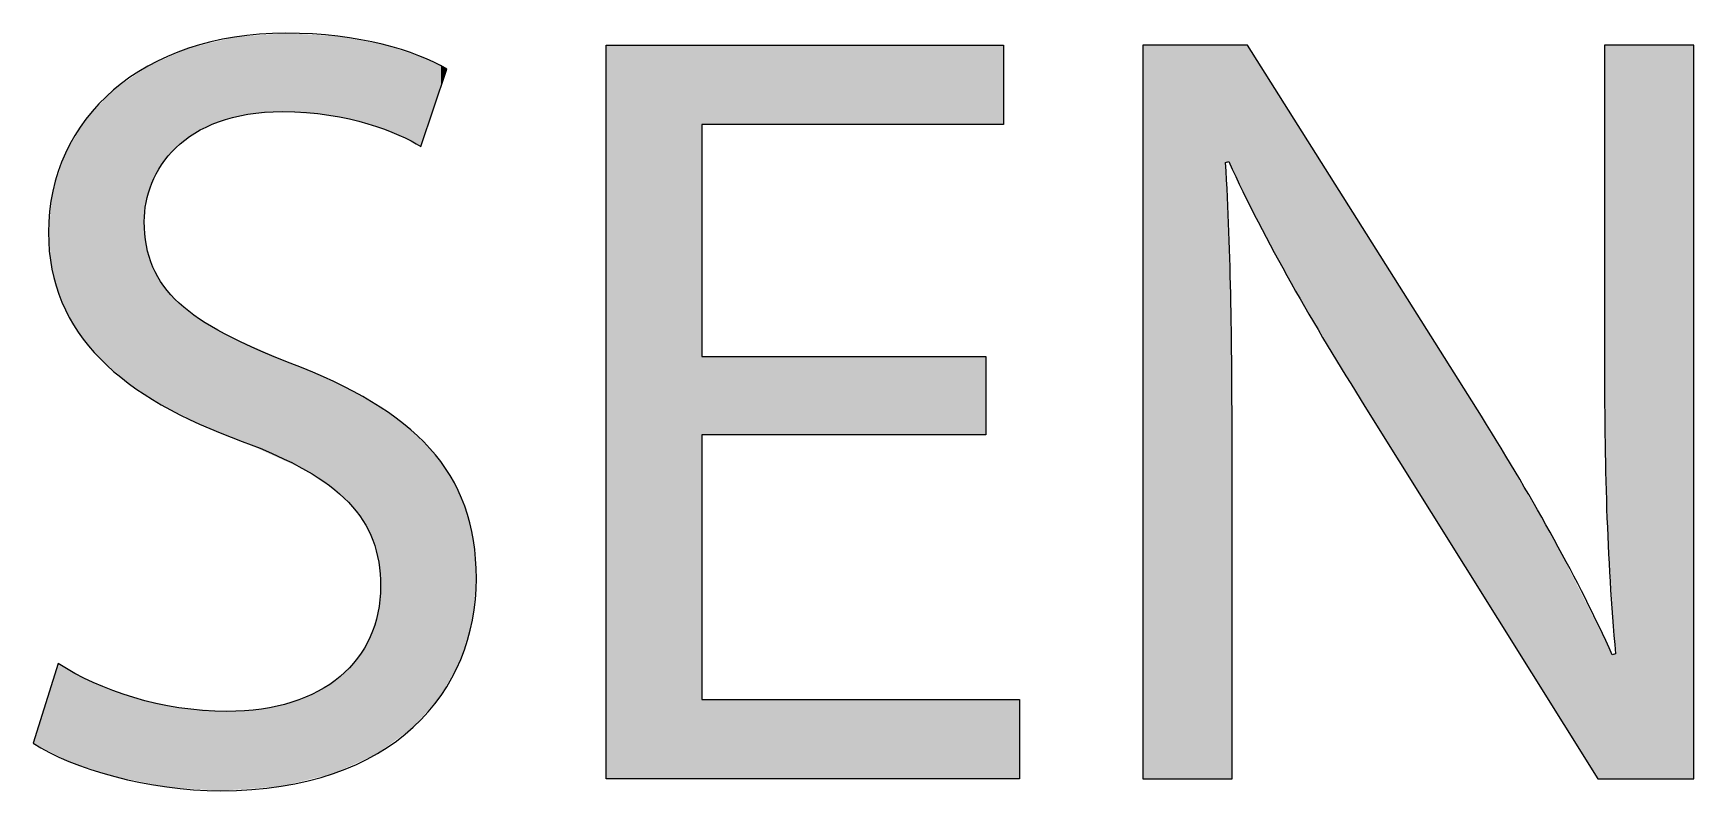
# Model space of a CAD drawing. Extents: x 0 to 360, y -268 to 0.
# Drawn here: x 199.947 to 204.519, y -194.033 to -191.946 of the extents above; entities that cross this region are included whole.
import ezdxf

# ---------------------------------------------------------------- set-up
doc = ezdxf.new("R2010")
doc.units = 0
doc.layers.add('LAYER_1', color=7, linetype='CONTINUOUS')

# ---------------------------------------------------------------- blocks, each defined once
blk = doc.blocks.new('*U307')
at = {"layer": 'LAYER_1', "color": 250}
for points in [[(200.642, -192.1631), (200.6331, -191.9471), (200.642, -191.9464)], [(200.642, -192.1631), (200.642, -191.9464), (200.6544, -192.164)], [(200.3743, -192.2352), (200.3489, -191.9991), (200.3743, -191.9879)], [(200.3916, -192.2218), (200.3743, -191.9879), (200.3916, -191.9837)], [(200.4045, -192.2156), (200.3916, -191.9837), (200.4045, -191.9806)], [(200.4047, -192.2155), (200.4045, -191.9806), (200.4047, -191.9805)], [(200.4574, -192.1903), (200.4047, -191.9805), (200.4574, -191.9677)], [(200.4622, -192.1891), (200.4574, -191.9677), (200.4622, -191.9666)], [(200.4739, -192.1861), (200.4622, -191.9666), (200.4739, -191.9637)], [(200.4801, -192.1845), (200.4739, -191.9637), (200.4801, -191.9622)], [(200.5012, -192.1791), (200.4801, -191.9622), (200.5012, -191.9571)], [(200.5221, -192.1737), (200.5012, -191.9571), (200.5221, -191.9555)], [(200.5376, -192.1698), (200.5221, -191.9555), (200.5376, -191.9543)], [(200.575, -192.1669), (200.5376, -191.9543), (200.575, -191.9515)], [(200.6294, -192.1627), (200.575, -191.9515), (200.6294, -191.9474)], [(200.6331, -192.1624), (200.6294, -191.9474), (200.6331, -191.9471)], [(200.6331, -192.1624), (200.6331, -191.9471), (200.642, -192.1631)], [(200.6544, -192.164), (200.6544, -191.9471), (200.659, -192.1644)], [(200.659, -192.1644), (200.659, -191.9474), (200.6968, -192.1672)], [(200.6968, -192.1672), (200.6968, -191.9496), (200.7314, -192.1697)], [(200.7314, -192.1697), (200.7314, -191.9516), (200.761, -192.1719)], [(200.761, -192.1719), (200.761, -191.9533), (200.7626, -192.1723)], [(200.7626, -192.1723), (200.7626, -191.9534), (200.7735, -192.1747)], [(200.7735, -192.1747), (200.7735, -191.954), (200.7746, -192.1749)], [(200.7746, -192.1749), (200.7746, -191.9541), (200.7852, -192.1773)], [(200.7852, -192.1773), (200.7852, -191.9547), (200.7919, -192.1788)], [(200.7919, -192.1788), (200.7919, -191.9559), (200.815, -192.1839)], [(200.815, -192.1839), (200.815, -191.9601), (200.8398, -192.1894)], [(200.8398, -192.1894), (200.8398, -191.9645), (200.8545, -192.1926)], [(200.8545, -192.1926), (200.8545, -191.9672), (200.8685, -192.1957)], [(200.8685, -192.1957), (200.8685, -191.9697), (200.8746, -192.198)], [(200.8746, -192.198), (200.8746, -191.9708), (200.8787, -192.1994)], [(200.8787, -192.1994), (200.8787, -191.9715), (200.882, -192.2006)], [(200.882, -192.2006), (200.882, -191.9721), (200.8947, -192.2053)], [(200.8947, -192.2053), (200.8947, -191.9744), (200.8959, -192.2057)], [(200.8959, -192.2057), (200.8959, -191.9746), (200.898, -192.2065)], [(200.898, -192.2065), (200.898, -191.975), (200.9032, -192.2084)], [(200.9032, -192.2084), (200.9032, -191.9759), (200.9078, -192.2101)], [(200.9078, -192.2101), (200.9078, -191.9767), (200.9536, -192.2268)], [(200.9536, -192.2268), (200.9536, -191.9911), (200.9668, -192.2337)], [(200.2628, -192.3955), (200.2585, -192.04), (200.2628, -192.037)], [(200.2734, -192.3595), (200.2628, -192.037), (200.2734, -192.0324)], [(200.2762, -192.3541), (200.2734, -192.0324), (200.2762, -192.0311)], [(200.2996, -192.3102), (200.2762, -192.0311), (200.2996, -192.0208)], [(200.3004, -192.3086), (200.2996, -192.0208), (200.3004, -192.0205)], [(200.3062, -192.3017), (200.3004, -192.0205), (200.3062, -192.0179)], [(200.3145, -192.2918), (200.3062, -192.0179), (200.3145, -192.0142)], [(200.3395, -192.262), (200.3145, -192.0142), (200.3395, -192.0032)], [(200.348, -192.2554), (200.3395, -192.0032), (200.348, -191.9995)], [(200.3489, -192.2547), (200.348, -191.9995), (200.3489, -191.9991)], [(200.9668, -192.2337), (200.9668, -191.9953), (200.9934, -192.2475)], [(200.9934, -192.2475), (200.9934, -192.0036), (201.0085, -192.2553)], [(201.0085, -192.2553), (201.0085, -192.0083), (201.0141, -192.2582)], [(200.2084, -192.9101), (200.1717, -192.1003), (200.2084, -192.0748)], [(200.2241, -192.9204), (200.2084, -192.0748), (200.2241, -192.0639)], [(200.2084, -192.9101), (200.2084, -192.0748), (200.2241, -192.9204)], [(200.2527, -192.9391), (200.2241, -192.0639), (200.2527, -192.044)], [(200.2241, -192.9204), (200.2241, -192.0639), (200.2527, -192.9391)], [(200.2578, -192.4123), (200.2527, -192.044), (200.2578, -192.0405)], [(200.2585, -192.4097), (200.2578, -192.0405), (200.2585, -192.04)], [(200.1681, -192.8752), (200.1317, -192.1412), (200.1681, -192.1027)], [(200.1717, -192.8783), (200.1681, -192.1027), (200.1717, -192.1003)], [(200.1681, -192.8752), (200.1681, -192.1027), (200.1717, -192.8783)], [(200.1717, -192.8783), (200.1717, -192.1003), (200.2084, -192.9101)], [(200.1121, -192.8198), (200.0919, -192.1832), (200.1121, -192.1619)], [(200.1317, -192.8436), (200.1121, -192.1619), (200.1317, -192.1412)], [(200.1121, -192.8198), (200.1121, -192.1619), (200.1317, -192.8436)], [(200.1317, -192.8436), (200.1317, -192.1412), (200.1681, -192.8752)], [(200.0705, -192.7695), (200.0453, -192.2607), (200.0705, -192.2187)], [(200.0919, -192.7954), (200.0705, -192.2187), (200.0919, -192.1832)], [(200.0705, -192.7695), (200.0705, -192.2187), (200.0919, -192.7954)], [(200.0919, -192.7954), (200.0919, -192.1832), (200.1121, -192.8198)], [(200.0453, -192.723), (200.0357, -192.2766), (200.0453, -192.2607)], [(200.0453, -192.723), (200.0453, -192.2607), (200.0705, -192.7695)], [(200.0257, -192.6872), (200.0157, -192.3365), (200.0257, -192.3064)], [(200.0357, -192.7054), (200.0257, -192.3064), (200.0357, -192.2766)], [(200.0257, -192.6872), (200.0257, -192.3064), (200.0357, -192.7054)], [(200.0357, -192.7054), (200.0357, -192.2766), (200.0453, -192.723)], [(200.0157, -192.6539), (200.0008, -192.3812), (200.0157, -192.3365)], [(200.0157, -192.6539), (200.0157, -192.3365), (200.0257, -192.6872)], [(200.0008, -192.6045), (199.9982, -192.4058), (200.0008, -192.3812)], [(200.0008, -192.6045), (200.0008, -192.3812), (200.0157, -192.6539)], [(199.9982, -192.5959), (199.9888, -192.4952), (199.9982, -192.4058)], [(199.9982, -192.5959), (199.9982, -192.4058), (200.0008, -192.6045)], [(200.2527, -192.9391), (200.2527, -192.4649), (200.2578, -192.9424)], [(200.2578, -192.9424), (200.2578, -192.5226), (200.2585, -192.9429)], [(200.2585, -192.9429), (200.2585, -192.5315), (200.2628, -192.9457)], [(200.2628, -192.9457), (200.2628, -192.5456), (200.2734, -192.9526)], [(200.2734, -192.9526), (200.2734, -192.5809), (200.2762, -192.9545)], [(200.2762, -192.9545), (200.2762, -192.5904), (200.2996, -192.9697)], [(200.2996, -192.9697), (200.2996, -192.6312), (200.3004, -192.9701)], [(200.3004, -192.9701), (200.3004, -192.6327), (200.3062, -192.9731)], [(200.3062, -192.9731), (200.3062, -192.6429), (200.3145, -192.9773)], [(200.3145, -192.9773), (200.3145, -192.6521), (200.3395, -192.99)], [(200.3395, -192.99), (200.3395, -192.6798), (200.348, -192.9943)], [(200.348, -192.9943), (200.348, -192.6893), (200.3489, -192.9948)], [(200.3489, -192.9948), (200.3489, -192.6903), (200.3743, -193.0076)], [(200.3743, -193.0076), (200.3743, -192.7101), (200.3916, -193.0164)], [(200.3916, -193.0164), (200.3916, -192.7236), (200.4045, -193.023)], [(200.4045, -193.023), (200.4045, -192.7336), (200.4047, -193.0231)], [(200.4047, -193.0231), (200.4047, -192.7338), (200.4574, -193.0444)], [(200.4574, -193.0444), (200.4574, -192.7651), (200.4622, -193.0463)], [(200.4622, -193.0463), (200.4622, -192.768), (200.4739, -193.0511)], [(200.4739, -193.0511), (200.4739, -192.7749), (200.4801, -193.0536)], [(200.4801, -193.0536), (200.4801, -192.7777), (200.5012, -193.0621)], [(200.5012, -193.0621), (200.5012, -192.787), (200.5221, -193.0706)], [(200.5221, -193.0706), (200.5221, -192.7963), (200.5376, -193.0776)], [(200.5376, -193.0776), (200.5376, -192.8031), (200.575, -193.0945)], [(200.575, -193.0945), (200.575, -192.8197), (200.6294, -193.1192)], [(200.6294, -193.1192), (200.6294, -192.8438), (200.6331, -193.1209)], [(200.6331, -193.1209), (200.6331, -192.8454), (200.642, -193.1249)], [(200.642, -193.1249), (200.642, -192.8494), (200.6544, -193.1305)], [(200.6544, -193.1305), (200.6544, -192.8549), (200.659, -193.1326)], [(200.659, -193.1326), (200.659, -192.8568), (200.6968, -193.1498)], [(200.6968, -193.1498), (200.6968, -192.873), (200.7314, -193.1723)], [(200.7314, -193.1723), (200.7314, -192.8877), (200.761, -193.1915)], [(200.761, -193.1915), (200.761, -192.9003), (200.7626, -193.1925)], [(200.7626, -193.1925), (200.7626, -192.901), (200.7735, -193.2021)], [(200.7735, -193.2021), (200.7735, -192.9056), (200.7746, -193.2031)], [(200.7746, -193.2031), (200.7746, -192.9061), (200.7852, -193.2124)], [(200.7852, -193.2124), (200.7852, -192.9118), (200.7919, -193.2182)], [(200.7919, -193.2182), (200.7919, -192.9153), (200.815, -193.2385)], [(200.815, -193.2385), (200.815, -192.9276), (200.8398, -193.2698)], [(200.8398, -193.2698), (200.8398, -192.9409), (200.8545, -193.2884)], [(200.8545, -193.2884), (200.8545, -192.9487), (200.8685, -193.3162)], [(200.8685, -193.3162), (200.8685, -192.9562), (200.8746, -193.3284)], [(200.8746, -193.3284), (200.8746, -192.9594), (200.8787, -193.3365)], [(200.8787, -193.3365), (200.8787, -192.9616), (200.882, -193.343)], [(200.882, -193.343), (200.882, -192.9639), (200.8947, -193.391)], [(200.8947, -193.391), (200.8947, -192.9727), (200.8959, -193.3955)], [(200.8959, -193.3955), (200.8959, -192.9735), (200.898, -193.4031)], [(200.898, -193.4031), (200.898, -192.9749), (200.9032, -193.4695)], [(200.9032, -193.9241), (200.898, -193.5222), (200.9032, -193.4695)], [(200.8947, -193.9303), (200.882, -193.5865), (200.8947, -193.5466)], [(200.8959, -193.9295), (200.8947, -193.5466), (200.8959, -193.5429)], [(200.898, -193.928), (200.8959, -193.5429), (200.898, -193.5222)], [(200.882, -193.9362), (200.8787, -193.5968), (200.882, -193.5865)], [(200.8685, -193.9423), (200.8545, -193.6434), (200.8685, -193.6197)], [(200.8746, -193.9395), (200.8685, -193.6197), (200.8746, -193.6094)], [(200.8787, -193.9377), (200.8746, -193.6094), (200.8787, -193.5968)], [(200.0157, -193.9371), (200.0008, -193.7298), (200.0157, -193.6824)], [(200.0157, -193.9371), (200.0157, -193.6824), (200.0257, -193.9422)], [(200.8398, -193.9554), (200.815, -193.6942), (200.8398, -193.6682)], [(200.8545, -193.9487), (200.8398, -193.6682), (200.8545, -193.6434)], [(200.0257, -193.9422), (200.0257, -193.6879), (200.0357, -193.9474)], [(200.0357, -193.9474), (200.0357, -193.6932), (200.0453, -193.9523)], [(200.0453, -193.9523), (200.0453, -193.6984), (200.0705, -193.9607)], [(200.0705, -193.9607), (200.0705, -193.7122), (200.0919, -193.9678)], [(200.0919, -193.9678), (200.0919, -193.7238), (200.1121, -193.9745)], [(200.7852, -193.9803), (200.7746, -193.73), (200.7852, -193.7229)], [(200.7919, -193.9772), (200.7852, -193.7229), (200.7919, -193.7184)], [(200.815, -193.9667), (200.7919, -193.7184), (200.815, -193.6942)], [(199.9888, -193.9232), (199.9468, -193.9015), (199.9888, -193.7679)], [(199.9982, -193.928), (199.9888, -193.7679), (199.9982, -193.738)], [(199.9888, -193.9232), (199.9888, -193.7679), (199.9982, -193.928)], [(200.0008, -193.9294), (199.9982, -193.738), (200.0008, -193.7298)], [(199.9982, -193.928), (199.9982, -193.738), (200.0008, -193.9294)], [(200.0008, -193.9294), (200.0008, -193.7298), (200.0157, -193.9371)], [(200.1121, -193.9745), (200.1121, -193.7347), (200.1317, -193.9809)], [(200.1317, -193.9809), (200.1317, -193.742), (200.1681, -193.993)], [(200.1681, -193.993), (200.1681, -193.7556), (200.1717, -193.9942)], [(200.1717, -193.9942), (200.1717, -193.757), (200.2084, -194.0015)], [(200.2084, -194.0015), (200.2084, -193.7707), (200.2241, -194.0046)], [(200.6968, -194.0043), (200.659, -193.7892), (200.6968, -193.7734)], [(200.7314, -193.9959), (200.6968, -193.7734), (200.7314, -193.759)], [(200.761, -193.9887), (200.7314, -193.759), (200.761, -193.7392)], [(200.7626, -193.9883), (200.761, -193.7392), (200.7626, -193.7381)], [(200.7735, -193.9856), (200.7626, -193.7381), (200.7735, -193.7308)], [(200.7746, -193.9851), (200.7735, -193.7308), (200.7746, -193.73)], [(200.2241, -194.0046), (200.2241, -193.7765), (200.2527, -194.0103)], [(200.2527, -194.0103), (200.2527, -193.7829), (200.2578, -194.0113)], [(200.2578, -194.0113), (200.2578, -193.7841), (200.2585, -194.0115)], [(200.2585, -194.0115), (200.2585, -193.7843), (200.2628, -194.0123)], [(200.2628, -194.0123), (200.2628, -193.7852), (200.2734, -194.0144)], [(200.2734, -194.0144), (200.2734, -193.7876), (200.2762, -194.015)], [(200.2762, -194.015), (200.2762, -193.7882), (200.2996, -194.0197)], [(200.2996, -194.0197), (200.2996, -193.7934), (200.3004, -194.0198)], [(200.3004, -194.0198), (200.3004, -193.7936), (200.3062, -194.021)], [(200.3062, -194.021), (200.3062, -193.7949), (200.3145, -194.0226)], [(200.3145, -194.0226), (200.3145, -193.7968), (200.3395, -194.0244)], [(200.3395, -194.0244), (200.3395, -193.8024), (200.348, -194.025)], [(200.348, -194.025), (200.348, -193.8043), (200.3489, -194.0251)], [(200.3489, -194.0251), (200.3489, -193.8044), (200.3743, -194.0269)], [(200.3743, -194.0269), (200.3743, -193.8063), (200.3916, -194.0281)], [(200.3916, -194.0281), (200.3916, -193.8076), (200.4045, -194.029)], [(200.4045, -194.029), (200.4045, -193.8086), (200.4047, -194.029)], [(200.4047, -194.029), (200.4047, -193.8086), (200.4574, -194.0328)], [(200.4574, -194.0328), (200.4574, -193.8126), (200.4622, -194.0331)], [(200.5012, -194.0302), (200.4801, -193.8144), (200.5012, -193.8129)], [(200.5221, -194.0287), (200.5012, -193.8129), (200.5221, -193.8115)], [(200.5376, -194.0276), (200.5221, -193.8115), (200.5376, -193.8104)], [(200.575, -194.0248), (200.5376, -193.8104), (200.575, -193.8079)], [(200.6294, -194.0208), (200.575, -193.8079), (200.6294, -193.7958)], [(200.6331, -194.0199), (200.6294, -193.7958), (200.6331, -193.7949)], [(200.642, -194.0177), (200.6331, -193.7949), (200.642, -193.7929)], [(200.6544, -194.0147), (200.642, -193.7929), (200.6544, -193.7902)], [(200.659, -194.0136), (200.6544, -193.7902), (200.659, -193.7892)]]:
    blk.add_solid(points, dxfattribs=at)
at = {"layer": 'LAYER_1', "color": 250, "extrusion": (0, 0, -1)}
for points in [[(-200.6544, -192.164), (-200.642, -191.9464), (-200.6544, -191.9471)], [(-200.3743, -192.2352), (-200.3743, -191.9879), (-200.3916, -192.2218)], [(-200.3916, -192.2218), (-200.3916, -191.9837), (-200.4045, -192.2156)], [(-200.4045, -192.2156), (-200.4045, -191.9806), (-200.4047, -192.2155)], [(-200.4047, -192.2155), (-200.4047, -191.9805), (-200.4574, -192.1903)], [(-200.4574, -192.1903), (-200.4574, -191.9677), (-200.4622, -192.1891)], [(-200.4622, -192.1891), (-200.4622, -191.9666), (-200.4739, -192.1861)], [(-200.4739, -192.1861), (-200.4739, -191.9637), (-200.4801, -192.1845)], [(-200.4801, -192.1845), (-200.4801, -191.9622), (-200.5012, -192.1791)], [(-200.5012, -192.1791), (-200.5012, -191.9571), (-200.5221, -192.1737)], [(-200.5221, -192.1737), (-200.5221, -191.9555), (-200.5376, -192.1698)], [(-200.5376, -192.1698), (-200.5376, -191.9543), (-200.575, -192.1669)], [(-200.575, -192.1669), (-200.575, -191.9515), (-200.6294, -192.1627)], [(-200.6294, -192.1627), (-200.6294, -191.9474), (-200.6331, -192.1624)], [(-200.659, -192.1644), (-200.6544, -191.9471), (-200.659, -191.9474)], [(-200.6968, -192.1672), (-200.659, -191.9474), (-200.6968, -191.9496)], [(-200.7314, -192.1697), (-200.6968, -191.9496), (-200.7314, -191.9516)], [(-200.761, -192.1719), (-200.7314, -191.9516), (-200.761, -191.9533)], [(-200.7626, -192.1723), (-200.761, -191.9533), (-200.7626, -191.9534)], [(-200.7735, -192.1747), (-200.7626, -191.9534), (-200.7735, -191.954)], [(-200.7746, -192.1749), (-200.7735, -191.954), (-200.7746, -191.9541)], [(-200.7852, -192.1773), (-200.7746, -191.9541), (-200.7852, -191.9547)], [(-200.7919, -192.1788), (-200.7852, -191.9547), (-200.7919, -191.9559)], [(-200.815, -192.1839), (-200.7919, -191.9559), (-200.815, -191.9601)], [(-200.8398, -192.1894), (-200.815, -191.9601), (-200.8398, -191.9645)], [(-200.8545, -192.1926), (-200.8398, -191.9645), (-200.8545, -191.9672)], [(-200.8685, -192.1957), (-200.8545, -191.9672), (-200.8685, -191.9697)], [(-200.8746, -192.198), (-200.8685, -191.9697), (-200.8746, -191.9708)], [(-200.8787, -192.1994), (-200.8746, -191.9708), (-200.8787, -191.9715)], [(-200.882, -192.2006), (-200.8787, -191.9715), (-200.882, -191.9721)], [(-200.8947, -192.2053), (-200.882, -191.9721), (-200.8947, -191.9744)], [(-200.8959, -192.2057), (-200.8947, -191.9744), (-200.8959, -191.9746)], [(-200.898, -192.2065), (-200.8959, -191.9746), (-200.898, -191.975)], [(-200.9032, -192.2084), (-200.898, -191.975), (-200.9032, -191.9759)], [(-200.9078, -192.2101), (-200.9032, -191.9759), (-200.9078, -191.9767)], [(-200.9536, -192.2268), (-200.9078, -191.9767), (-200.9536, -191.9911)], [(-200.9668, -192.2337), (-200.9536, -191.9911), (-200.9668, -191.9953)], [(-200.2628, -192.3955), (-200.2628, -192.037), (-200.2734, -192.3595)], [(-200.2734, -192.3595), (-200.2734, -192.0324), (-200.2762, -192.3541)], [(-200.2762, -192.3541), (-200.2762, -192.0311), (-200.2996, -192.3102)], [(-200.2996, -192.3102), (-200.2996, -192.0208), (-200.3004, -192.3086)], [(-200.3004, -192.3086), (-200.3004, -192.0205), (-200.3062, -192.3017)], [(-200.3062, -192.3017), (-200.3062, -192.0179), (-200.3145, -192.2918)], [(-200.3145, -192.2918), (-200.3145, -192.0142), (-200.3395, -192.262)], [(-200.3395, -192.262), (-200.3395, -192.0032), (-200.348, -192.2554)], [(-200.348, -192.2554), (-200.348, -191.9995), (-200.3489, -192.2547)], [(-200.3489, -192.2547), (-200.3489, -191.9991), (-200.3743, -192.2352)], [(-200.9934, -192.2475), (-200.9668, -191.9953), (-200.9934, -192.0036)], [(-201.0085, -192.2553), (-200.9934, -192.0036), (-201.0085, -192.0083)], [(-201.0141, -192.2582), (-201.0085, -192.0083), (-201.0141, -192.011)], [(-201.0141, -192.2582), (-201.0141, -192.011), (-201.0389, -192.1845)], [(-201.0389, -192.1845), (-201.0141, -192.011), (-201.0389, -192.0229)], [(-201.0389, -192.1845), (-201.0389, -192.0229), (-201.0697, -192.0928)], [(-201.0697, -192.0928), (-201.0389, -192.0229), (-201.0697, -192.0376)], [(-201.0697, -192.0928), (-201.0697, -192.0376), (-201.0857, -192.0453)], [(-200.2527, -192.4649), (-200.2527, -192.044), (-200.2578, -192.4123)], [(-200.2578, -192.4123), (-200.2578, -192.0405), (-200.2585, -192.4097)], [(-200.2585, -192.4097), (-200.2585, -192.04), (-200.2628, -192.3955)], [(-200.2578, -192.9424), (-200.2527, -192.4649), (-200.2578, -192.5226)], [(-200.2585, -192.9429), (-200.2578, -192.5226), (-200.2585, -192.5315)], [(-200.2628, -192.9457), (-200.2585, -192.5315), (-200.2628, -192.5456)], [(-200.2734, -192.9526), (-200.2628, -192.5456), (-200.2734, -192.5809)], [(-200.2762, -192.9545), (-200.2734, -192.5809), (-200.2762, -192.5904)], [(-200.2996, -192.9697), (-200.2762, -192.5904), (-200.2996, -192.6312)], [(-200.3004, -192.9701), (-200.2996, -192.6312), (-200.3004, -192.6327)], [(-200.3062, -192.9731), (-200.3004, -192.6327), (-200.3062, -192.6429)], [(-200.3145, -192.9773), (-200.3062, -192.6429), (-200.3145, -192.6521)], [(-200.3395, -192.99), (-200.3145, -192.6521), (-200.3395, -192.6798)], [(-200.348, -192.9943), (-200.3395, -192.6798), (-200.348, -192.6893)], [(-200.3489, -192.9948), (-200.348, -192.6893), (-200.3489, -192.6903)], [(-200.3743, -193.0076), (-200.3489, -192.6903), (-200.3743, -192.7101)], [(-200.3916, -193.0164), (-200.3743, -192.7101), (-200.3916, -192.7236)], [(-200.4045, -193.023), (-200.3916, -192.7236), (-200.4045, -192.7336)], [(-200.4047, -193.0231), (-200.4045, -192.7336), (-200.4047, -192.7338)], [(-200.4574, -193.0444), (-200.4047, -192.7338), (-200.4574, -192.7651)], [(-200.4622, -193.0463), (-200.4574, -192.7651), (-200.4622, -192.768)], [(-200.4739, -193.0511), (-200.4622, -192.768), (-200.4739, -192.7749)], [(-200.4801, -193.0536), (-200.4739, -192.7749), (-200.4801, -192.7777)], [(-200.5012, -193.0621), (-200.4801, -192.7777), (-200.5012, -192.787)], [(-200.5221, -193.0706), (-200.5012, -192.787), (-200.5221, -192.7963)], [(-200.5376, -193.0776), (-200.5221, -192.7963), (-200.5376, -192.8031)], [(-200.575, -193.0945), (-200.5376, -192.8031), (-200.575, -192.8197)], [(-200.6294, -193.1192), (-200.575, -192.8197), (-200.6294, -192.8438)], [(-200.6331, -193.1209), (-200.6294, -192.8438), (-200.6331, -192.8454)], [(-200.642, -193.1249), (-200.6331, -192.8454), (-200.642, -192.8494)], [(-200.6544, -193.1305), (-200.642, -192.8494), (-200.6544, -192.8549)], [(-200.659, -193.1326), (-200.6544, -192.8549), (-200.659, -192.8568)], [(-200.6968, -193.1498), (-200.659, -192.8568), (-200.6968, -192.873)], [(-200.7314, -193.1723), (-200.6968, -192.873), (-200.7314, -192.8877)], [(-200.761, -193.1915), (-200.7314, -192.8877), (-200.761, -192.9003)], [(-200.7626, -193.1925), (-200.761, -192.9003), (-200.7626, -192.901)], [(-200.7735, -193.2021), (-200.7626, -192.901), (-200.7735, -192.9056)], [(-200.7746, -193.2031), (-200.7735, -192.9056), (-200.7746, -192.9061)], [(-200.7852, -193.2124), (-200.7746, -192.9061), (-200.7852, -192.9118)], [(-200.7919, -193.2182), (-200.7852, -192.9118), (-200.7919, -192.9153)], [(-200.815, -193.2385), (-200.7919, -192.9153), (-200.815, -192.9276)], [(-200.8398, -193.2698), (-200.815, -192.9276), (-200.8398, -192.9409)], [(-200.8545, -193.2884), (-200.8398, -192.9409), (-200.8545, -192.9487)], [(-200.8685, -193.3162), (-200.8545, -192.9487), (-200.8685, -192.9562)], [(-200.8746, -193.3284), (-200.8685, -192.9562), (-200.8746, -192.9594)], [(-200.8787, -193.3365), (-200.8746, -192.9594), (-200.8787, -192.9616)], [(-200.882, -193.343), (-200.8787, -192.9616), (-200.882, -192.9639)], [(-200.8947, -193.391), (-200.882, -192.9639), (-200.8947, -192.9727)], [(-200.8959, -193.3955), (-200.8947, -192.9727), (-200.8959, -192.9735)], [(-200.898, -193.4031), (-200.8959, -192.9735), (-200.898, -192.9749)], [(-200.9032, -193.4695), (-200.898, -192.9749), (-200.9032, -192.9785)], [(-200.9032, -193.9241), (-200.9032, -192.9785), (-200.9078, -193.9207)], [(-200.9078, -193.9207), (-200.9032, -192.9785), (-200.9078, -192.9817)], [(-200.9078, -193.9207), (-200.9078, -192.9817), (-200.9536, -193.887)], [(-200.9536, -193.887), (-200.9078, -192.9817), (-200.9536, -193.0133)], [(-200.9536, -193.887), (-200.9536, -193.0133), (-200.9668, -193.8773)], [(-200.9668, -193.8773), (-200.9536, -193.0133), (-200.9668, -193.0225)], [(-200.9668, -193.8773), (-200.9668, -193.0225), (-200.9934, -193.8577)], [(-200.9934, -193.8577), (-200.9668, -193.0225), (-200.9934, -193.0474)], [(-200.9934, -193.8577), (-200.9934, -193.0474), (-201.0085, -193.8405)], [(-201.0085, -193.8405), (-200.9934, -193.0474), (-201.0085, -193.0615)], [(-201.0085, -193.8405), (-201.0085, -193.0615), (-201.0141, -193.8341)], [(-201.0141, -193.8341), (-201.0085, -193.0615), (-201.0141, -193.0667)], [(-201.0141, -193.8341), (-201.0141, -193.0667), (-201.0389, -193.8057)], [(-201.0389, -193.8057), (-201.0141, -193.0667), (-201.0389, -193.0899)], [(-201.0389, -193.8057), (-201.0389, -193.0899), (-201.0697, -193.7705)], [(-201.0697, -193.7705), (-201.0389, -193.0899), (-201.0697, -193.1313)], [(-201.0697, -193.7705), (-201.0697, -193.1313), (-201.0857, -193.7412)], [(-201.0857, -193.7412), (-201.0697, -193.1313), (-201.0857, -193.1528)], [(-201.0857, -193.7412), (-201.0857, -193.1528), (-201.095, -193.7244)], [(-201.095, -193.7244), (-201.0857, -193.1528), (-201.095, -193.1651)], [(-201.095, -193.7244), (-201.095, -193.1651), (-201.124, -193.6714)], [(-201.124, -193.6714), (-201.095, -193.1651), (-201.124, -193.226)], [(-201.124, -193.6714), (-201.124, -193.226), (-201.135, -193.6344)], [(-201.135, -193.6344), (-201.124, -193.226), (-201.135, -193.2492)], [(-201.135, -193.6344), (-201.135, -193.2492), (-201.1563, -193.5631)], [(-201.1563, -193.5631), (-201.135, -193.2492), (-201.1563, -193.3326)], [(-201.1563, -193.5631), (-201.1563, -193.3326), (-201.159, -193.5341)], [(-201.159, -193.5341), (-201.1563, -193.3326), (-201.159, -193.3432)], [(-201.159, -193.5341), (-201.159, -193.3432), (-201.167, -193.4485)], [(-200.8947, -193.9303), (-200.8947, -193.5466), (-200.8959, -193.9295)], [(-200.8959, -193.9295), (-200.8959, -193.5429), (-200.898, -193.928)], [(-200.898, -193.928), (-200.898, -193.5222), (-200.9032, -193.9241)], [(-200.882, -193.9362), (-200.882, -193.5865), (-200.8947, -193.9303)], [(-200.8685, -193.9423), (-200.8685, -193.6197), (-200.8746, -193.9395)], [(-200.8746, -193.9395), (-200.8746, -193.6094), (-200.8787, -193.9377)], [(-200.8787, -193.9377), (-200.8787, -193.5968), (-200.882, -193.9362)], [(-200.0257, -193.9422), (-200.0157, -193.6824), (-200.0257, -193.6879)], [(-200.8398, -193.9554), (-200.8398, -193.6682), (-200.8545, -193.9487)], [(-200.8545, -193.9487), (-200.8545, -193.6434), (-200.8685, -193.9423)], [(-200.0357, -193.9474), (-200.0257, -193.6879), (-200.0357, -193.6932)], [(-200.0453, -193.9523), (-200.0357, -193.6932), (-200.0453, -193.6984)], [(-200.0705, -193.9607), (-200.0453, -193.6984), (-200.0705, -193.7122)], [(-200.0919, -193.9678), (-200.0705, -193.7122), (-200.0919, -193.7238)], [(-200.1121, -193.9745), (-200.0919, -193.7238), (-200.1121, -193.7347)], [(-200.7852, -193.9803), (-200.7852, -193.7229), (-200.7919, -193.9772)], [(-200.7919, -193.9772), (-200.7919, -193.7184), (-200.815, -193.9667)], [(-200.815, -193.9667), (-200.815, -193.6942), (-200.8398, -193.9554)], [(-200.1317, -193.9809), (-200.1121, -193.7347), (-200.1317, -193.742)], [(-200.1681, -193.993), (-200.1317, -193.742), (-200.1681, -193.7556)], [(-200.1717, -193.9942), (-200.1681, -193.7556), (-200.1717, -193.757)], [(-200.2084, -194.0015), (-200.1717, -193.757), (-200.2084, -193.7707)], [(-200.2241, -194.0046), (-200.2084, -193.7707), (-200.2241, -193.7765)], [(-200.6968, -194.0043), (-200.6968, -193.7734), (-200.7314, -193.9959)], [(-200.7314, -193.9959), (-200.7314, -193.759), (-200.761, -193.9887)], [(-200.761, -193.9887), (-200.761, -193.7392), (-200.7626, -193.9883)], [(-200.7626, -193.9883), (-200.7626, -193.7381), (-200.7735, -193.9856)], [(-200.7735, -193.9856), (-200.7735, -193.7308), (-200.7746, -193.9851)], [(-200.7746, -193.9851), (-200.7746, -193.73), (-200.7852, -193.9803)], [(-200.2527, -194.0103), (-200.2241, -193.7765), (-200.2527, -193.7829)], [(-200.2578, -194.0113), (-200.2527, -193.7829), (-200.2578, -193.7841)], [(-200.2585, -194.0115), (-200.2578, -193.7841), (-200.2585, -193.7843)], [(-200.2628, -194.0123), (-200.2585, -193.7843), (-200.2628, -193.7852)], [(-200.2734, -194.0144), (-200.2628, -193.7852), (-200.2734, -193.7876)], [(-200.2762, -194.015), (-200.2734, -193.7876), (-200.2762, -193.7882)], [(-200.2996, -194.0197), (-200.2762, -193.7882), (-200.2996, -193.7934)], [(-200.3004, -194.0198), (-200.2996, -193.7934), (-200.3004, -193.7936)], [(-200.3062, -194.021), (-200.3004, -193.7936), (-200.3062, -193.7949)], [(-200.3145, -194.0226), (-200.3062, -193.7949), (-200.3145, -193.7968)], [(-200.3395, -194.0244), (-200.3145, -193.7968), (-200.3395, -193.8024)], [(-200.348, -194.025), (-200.3395, -193.8024), (-200.348, -193.8043)], [(-200.3489, -194.0251), (-200.348, -193.8043), (-200.3489, -193.8044)], [(-200.3743, -194.0269), (-200.3489, -193.8044), (-200.3743, -193.8063)], [(-200.3916, -194.0281), (-200.3743, -193.8063), (-200.3916, -193.8076)], [(-200.4045, -194.029), (-200.3916, -193.8076), (-200.4045, -193.8086)], [(-200.4047, -194.029), (-200.4045, -193.8086), (-200.4047, -193.8086)], [(-200.4574, -194.0328), (-200.4047, -193.8086), (-200.4574, -193.8126)], [(-200.4622, -194.0331), (-200.4574, -193.8126), (-200.4622, -193.813)], [(-200.4622, -194.0331), (-200.4622, -193.813), (-200.4739, -194.0323)], [(-200.4739, -194.0323), (-200.4622, -193.813), (-200.4739, -193.8139)], [(-200.4739, -194.0323), (-200.4739, -193.8139), (-200.4801, -194.0318)], [(-200.4801, -194.0318), (-200.4739, -193.8139), (-200.4801, -193.8144)], [(-200.4801, -194.0318), (-200.4801, -193.8144), (-200.5012, -194.0302)], [(-200.5012, -194.0302), (-200.5012, -193.8129), (-200.5221, -194.0287)], [(-200.5221, -194.0287), (-200.5221, -193.8115), (-200.5376, -194.0276)], [(-200.5376, -194.0276), (-200.5376, -193.8104), (-200.575, -194.0248)], [(-200.575, -194.0248), (-200.575, -193.8079), (-200.6294, -194.0208)], [(-200.6294, -194.0208), (-200.6294, -193.7958), (-200.6331, -194.0199)], [(-200.6331, -194.0199), (-200.6331, -193.7949), (-200.642, -194.0177)], [(-200.642, -194.0177), (-200.642, -193.7929), (-200.6544, -194.0147)], [(-200.6544, -194.0147), (-200.6544, -193.7902), (-200.659, -194.0136)], [(-200.659, -194.0136), (-200.659, -193.7892), (-200.6968, -194.0043)]]:
    blk.add_solid(points, dxfattribs=at)
blk = doc.blocks.new('*U308')
at = {"layer": 'LAYER_1', "color": 250, "extrusion": (0, 0, -1)}
for points in [[(-201.524, -194), (-201.524, -191.9792), (-201.7879, -194)], [(-201.7879, -194), (-201.524, -191.9792), (-201.7879, -191.9792)], [(-202.5699, -192.1983), (-202.5699, -191.9792), (-202.6181, -192.1983)], [(-202.6181, -192.1983), (-202.5699, -191.9792), (-202.6181, -191.9792)], [(-202.5699, -194), (-202.5699, -193.7813), (-202.6181, -194)], [(-202.6181, -194), (-202.5699, -193.7813), (-202.6181, -193.7813)], [(-202.6181, -194), (-202.6181, -193.7813), (-202.6629, -194)], [(-202.6629, -194), (-202.6181, -193.7813), (-202.6629, -193.7813)]]:
    blk.add_solid(points, dxfattribs=at)
at = {"layer": 'LAYER_1', "color": 250}
for points in [[(201.7879, -192.1983), (201.7879, -191.9792), (202.5699, -192.1983)], [(202.5699, -192.1983), (201.7879, -191.9792), (202.5699, -191.9792)], [(201.7879, -193.0526), (201.7879, -192.837), (202.5699, -193.0526)], [(202.5699, -193.0526), (201.7879, -192.837), (202.5699, -192.837)], [(201.7879, -194), (201.7879, -193.7813), (202.5699, -194)], [(202.5699, -194), (201.7879, -193.7813), (202.5699, -193.7813)]]:
    blk.add_solid(points, dxfattribs=at)
blk = doc.blocks.new('*U309')
at = {"layer": 'LAYER_1', "color": 250, "extrusion": (0, 0, -1)}
for points in [[(-203.0019, -194), (-203.0019, -191.9792), (-203.23, -194)], [(-203.23, -194), (-203.0019, -191.9792), (-203.23, -191.9792)], [(-203.23, -192.303), (-203.23, -191.9792), (-203.2389, -192.3002)], [(-203.2389, -192.3002), (-203.23, -191.9792), (-203.2389, -191.9792)], [(-203.2446, -192.3119), (-203.2389, -191.9792), (-203.2446, -191.9792)], [(-203.2479, -192.3187), (-203.2446, -191.9792), (-203.2479, -191.9792)], [(-203.2899, -192.4052), (-203.2479, -191.9792), (-203.2899, -191.9792)], [(-203.3196, -192.4663), (-203.2899, -191.9792), (-203.3196, -192.0262)], [(-204.2793, -193.2569), (-204.2731, -191.9792), (-204.2793, -191.9792)], [(-204.2945, -193.508), (-204.2793, -191.9792), (-204.2945, -191.9792)], [(-204.3035, -193.6555), (-204.2945, -191.9792), (-204.3035, -191.9792)], [(-204.3035, -194), (-204.3035, -191.9792), (-204.5191, -194)], [(-204.5191, -194), (-204.3035, -191.9792), (-204.5191, -191.9792)], [(-203.4108, -192.6353), (-203.3196, -192.0262), (-203.4108, -192.1709)], [(-203.6138, -192.9748), (-203.4108, -192.1709), (-203.6138, -192.4926)], [(-203.23, -194), (-203.23, -192.303), (-203.2389, -194)], [(-203.2389, -194), (-203.23, -192.303), (-203.2389, -192.5395)], [(-203.9348, -193.488), (-203.6138, -192.4926), (-203.9348, -193.0017)], [(-203.2389, -194), (-203.2389, -192.5395), (-203.2446, -194)], [(-203.2446, -194), (-203.2389, -192.5395), (-203.2446, -192.6896)], [(-203.2446, -194), (-203.2446, -192.6896), (-203.2479, -194)], [(-203.2479, -194), (-203.2446, -192.6896), (-203.2479, -193.1367)], [(-204.1348, -193.8076), (-203.9348, -193.0017), (-204.1348, -193.3413)], [(-204.2552, -194), (-204.1348, -193.3413), (-204.2552, -193.5803)], [(-204.2552, -194), (-204.2552, -193.5803), (-204.2731, -194)], [(-204.2731, -194), (-204.2552, -193.5803), (-204.2731, -193.6159)], [(-204.2731, -194), (-204.2731, -193.6159), (-204.2793, -194)], [(-204.2793, -194), (-204.2731, -193.6159), (-204.2793, -193.628)], [(-204.2793, -194), (-204.2793, -193.628), (-204.2945, -194)], [(-204.2945, -194), (-204.2793, -193.628), (-204.2945, -193.6583)], [(-204.2945, -194), (-204.2945, -193.6583), (-204.3035, -194)]]:
    blk.add_solid(points, dxfattribs=at)
at = {"layer": 'LAYER_1', "color": 250}
for points in [[(203.2389, -192.3002), (203.2389, -191.9792), (203.2446, -192.3119)], [(203.2446, -192.3119), (203.2446, -191.9792), (203.2479, -192.3187)], [(203.2479, -192.3187), (203.2479, -191.9792), (203.2899, -192.4052)], [(203.2899, -192.4052), (203.2899, -191.9792), (203.3196, -192.4663)], [(204.2731, -192.8249), (204.2731, -191.9792), (204.2793, -193.2569)], [(204.2793, -193.2569), (204.2793, -191.9792), (204.2945, -193.508)], [(204.2945, -193.508), (204.2945, -191.9792), (204.3035, -193.6555)], [(203.3196, -192.4663), (203.3196, -192.0262), (203.4108, -192.6353)], [(203.4108, -192.6353), (203.4108, -192.1709), (203.6138, -192.9748)], [(203.6138, -192.9748), (203.6138, -192.4926), (203.9348, -193.488)], [(203.9348, -193.488), (203.9348, -193.0017), (204.1348, -193.8076)], [(204.1348, -193.8076), (204.1348, -193.3413), (204.2552, -194)], [(204.3035, -194), (204.2945, -193.6583), (204.3035, -193.6555)]]:
    blk.add_solid(points, dxfattribs=at)
blk = doc.blocks.new('BLOCK_35')
at = {"layer": 'LAYER_1'}
blk.add_lwpolyline([(202.5699, -193.0526), (201.7879, -193.0526), (201.7879, -193.7813), (202.6629, -193.7813), (202.6629, -194), (201.524, -194), (201.524, -191.9792), (202.6181, -191.9792), (202.6181, -192.1983), (201.7879, -192.1983), (201.7879, -192.837), (202.5699, -192.837), (202.5699, -193.0526)], dxfattribs=at)
for points, knots in [([(200.0157, -193.6824), (200.1321, -193.7575), (200.3003, -193.8144), (200.4801, -193.8144), (200.7474, -193.8144), (200.9032, -193.6734), (200.9032, -193.4695), (200.9032, -193.2835), (200.795, -193.1725), (200.5221, -193.0706), (200.1921, -192.9507), (199.9888, -192.777), (199.9888, -192.4952), (199.9888, -192.1803), (200.2493, -191.9464), (200.642, -191.9464), (200.846, -191.9464), (200.9989, -191.9943), (201.0857, -192.0453), (201.0857, -192.0453), (201.0141, -192.2582), (201.0141, -192.2582), (200.9507, -192.2193), (200.8163, -192.1624), (200.6331, -192.1624), (200.3575, -192.1624), (200.2527, -192.3271), (200.2527, -192.4649), (200.2527, -192.654), (200.3754, -192.7467), (200.6544, -192.8549), (200.9962, -192.9868), (201.167, -193.1519), (201.167, -193.4485), (201.167, -193.7603), (200.939, -194.0331), (200.4622, -194.0331), (200.2672, -194.0331), (200.0543, -193.9732), (199.9468, -193.9015), (199.9468, -193.9015), (200.0157, -193.6824), (200.0157, -193.6824)], [0, 0, 0, 0, 1, 1, 1, 2, 2, 2, 3, 3, 3, 4, 4, 4, 5, 5, 5, 6, 6, 6, 7, 7, 7, 8, 8, 8, 9, 9, 9, 10, 10, 10, 11, 11, 11, 12, 12, 12, 13, 13, 13, 14, 14, 14, 14]), ([(203.0019, -194), (203.0019, -194), (203.0019, -191.9792), (203.0019, -191.9792), (203.0019, -191.9792), (203.2899, -191.9792), (203.2899, -191.9792), (203.2899, -191.9792), (203.9348, -193.0017), (203.9348, -193.0017), (204.0816, -193.2387), (204.2015, -193.4516), (204.2945, -193.6583), (204.2945, -193.6583), (204.3035, -193.6555), (204.3035, -193.6555), (204.2793, -193.3854), (204.2731, -193.1395), (204.2731, -192.8249), (204.2731, -192.8249), (204.2731, -191.9792), (204.2731, -191.9792), (204.2731, -191.9792), (204.5191, -191.9792), (204.5191, -191.9792), (204.5191, -191.9792), (204.5191, -194), (204.5191, -194), (204.5191, -194), (204.2552, -194), (204.2552, -194), (204.2552, -194), (203.6138, -192.9748), (203.6138, -192.9748), (203.4732, -192.7502), (203.3381, -192.519), (203.2389, -192.3002), (203.2389, -192.3002), (203.23, -192.303), (203.23, -192.303), (203.2451, -192.5579), (203.2479, -192.8012), (203.2479, -193.1367), (203.2479, -193.1367), (203.2479, -194), (203.2479, -194), (203.2479, -194), (203.0019, -194), (203.0019, -194)], [0, 0, 0, 0, 1, 1, 1, 2, 2, 2, 3, 3, 3, 4, 4, 4, 5, 5, 5, 6, 6, 6, 7, 7, 7, 8, 8, 8, 9, 9, 9, 10, 10, 10, 11, 11, 11, 12, 12, 12, 13, 13, 13, 14, 14, 14, 15, 15, 15, 16, 16, 16, 16])]:
    blk.add_open_spline(points, degree=3, knots=knots, dxfattribs=at)
at = {"layer": 'LAYER_1', "color": 250}
for name in ['*U307', '*U308', '*U309']:
    blk.add_blockref(name, (0, 0), dxfattribs=at)
blk = doc.blocks.new('BLOCK_20')
at = {"layer": 'LAYER_1'}
blk.add_blockref('BLOCK_35', (0, 0), dxfattribs=at)
blk = doc.blocks.new('BLOCK_17')
at = {"layer": 'LAYER_1'}
blk.add_blockref('BLOCK_20', (0, 0), dxfattribs=at)

msp = doc.modelspace()

# ---------------------------------------------------------------- block references
at = {"layer": 'LAYER_1'}
msp.add_blockref('BLOCK_17', (0, 0), dxfattribs=at)

doc.saveas('drawing.dxf')
